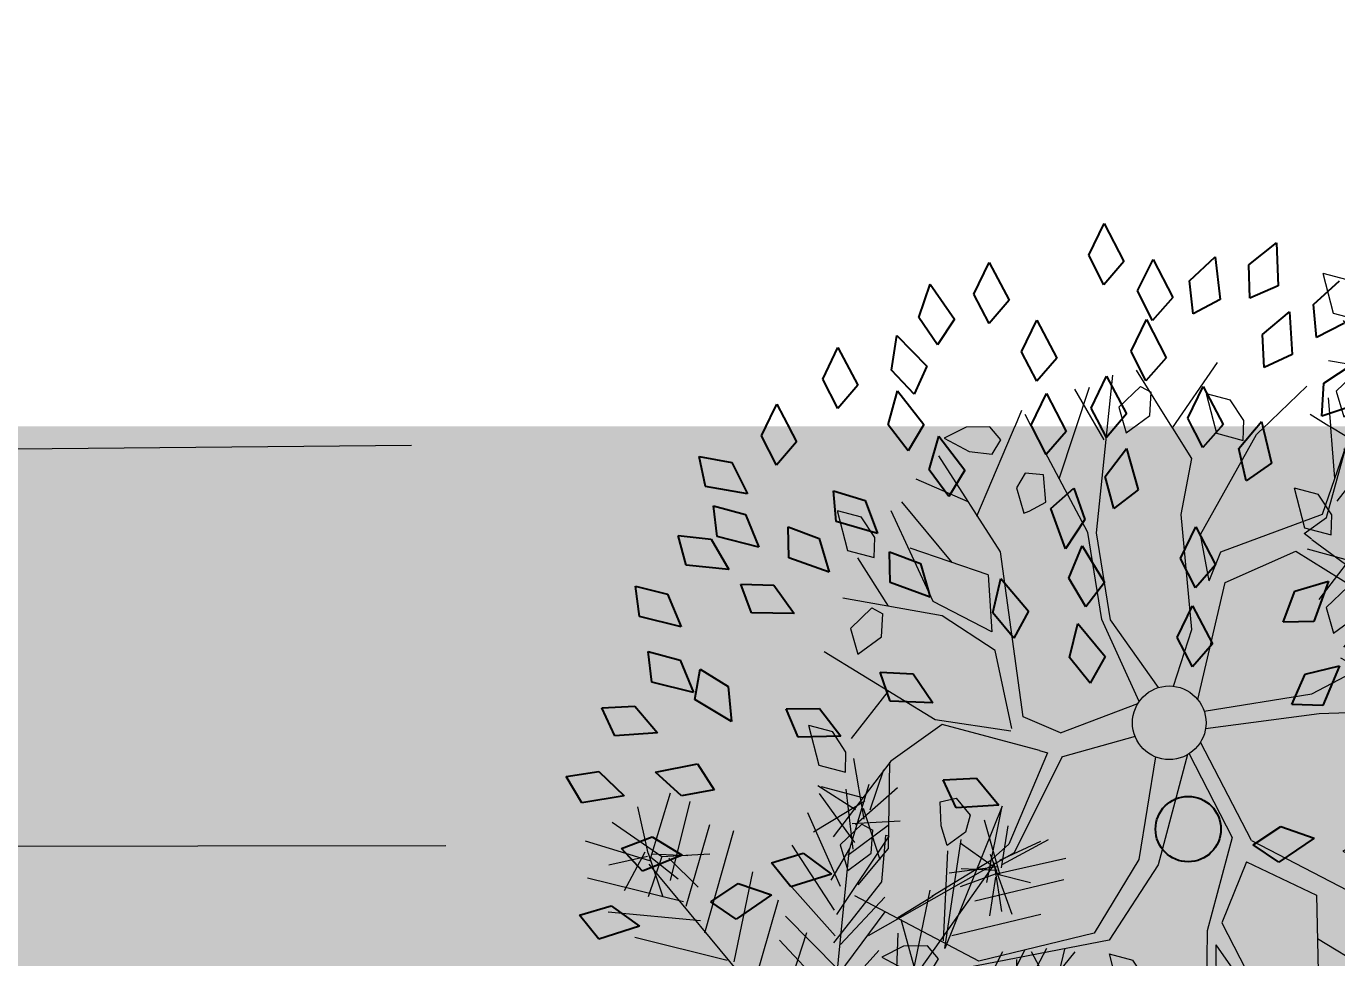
# Model space of a CAD drawing. Header units: millimetres. Extents: x -176651 to 388869, y -469666 to 486614.
# Drawn here: x 247065 to 251731, y 110267 to 113583 of the extents above; entities that cross this region are included whole.
import ezdxf

# ---------------------------------------------------------------- set-up
doc = ezdxf.new("R2010")
doc.units = ezdxf.units.MM
doc.layers.add('A- FURNITURE', color=252, linetype='Continuous', lineweight=0)
doc.layers.add('L-TREEEES', color=8, linetype='Continuous', lineweight=25)
for name, color, linetype in [('ad-Road', 8, 'Continuous'), ('ad-Road Hatch', 8, 'Continuous'), ('ad-Text', 8, 'Continuous')]:
    doc.layers.add(name, color=color, linetype=linetype)
doc.styles.add('MtX_Century_Gothic', font='GOTHIC.TTF')

# ---------------------------------------------------------------- blocks, each defined once
blk = doc.blocks.new('A$C4fb60e89')
at = {"layer": 'ad-Road Hatch', "ltscale": 5, "transparency": 33554687}
h = blk.add_hatch(dxfattribs=at)
h.set_pattern_fill('AR-HBONE', color=256, scale=15)
h.set_pattern_definition([(45, (-193247.7, -428758.8), (0, 2155.2615), [4572, -1524]), (135, (-192170.1, -427681.1), (2e-13, 2155.2615), [4572, -1524])])
h.paths.add_polyline_path([(175594.5, -250241), (169177.9, -249341.1), (167473.5, -249057.1), (167473.5, -138693.9), (101313.5, -138693.9), (101313.5, -199953.9), (101307.7, -237994.6), (101040.4, -268291), (101007.7, -280967.7), (101066.4, -293683.6), (101242.5, -311127.2), (100909.9, -319343.6), (100949.1, -333937.5), (100668.7, -366959.6), (100727.3, -390982.9), (100668.7, -404585.6), (100538.2, -420418.5), (100466.5, -428758.8), (92426.2, -427265.5), (92163.5, -427209.5), (92163.5, -321453.9), (24803.5, -321453.9), (24803.5, -412960.5), (15653.5, -411028.6), (15653.5, -321452.2), (-19535.1, -321452.2), (-34427.5, -319476.7), (-65207.4, -315394.6), (-171770.1, -301268.1), (-185853.9, -298333.1), (-193247.7, -296831.5), (-193244, -292907.6), (-191913.8, -285219.4), (-191838.8, -284678.8), (-183397.4, -286393.2), (-169722.9, -289242.8), (-53141.2, -304697.5), (-18730.1, -309262.2), (15653.3, -309262.2), (15653.5, 703.4), (24803.5, 1114.6), (24803.5, -129543.9), (92163.5, -129543.9), (92163.5, 15133.3), (101313.5, 17712.8), (101313.5, -129543.9), (167473.5, -129543.9), (167473.5, 35551.6), (175738, 37855), (175848.8, 28595.3), (175835.8, 25947.4), (175777.1, 14040.5), (175855.3, 2315.8), (175659.7, -18036.1), (175731.4, -34038.6), (175718.4, -46839.2), (175672.7, -63402.4), (175816.2, -82071.9), (175542.3, -106356), (175490.2, -124640.8), (175574.9, -145018.8), (175731.4, -168892), (175796.6, -181268.8), (175796.6, -192667.4), (175744.5, -208200.3), (175829.2, -223276.8), (175887.9, -234871.1)])
h.paths.add_polyline_path([(24803.5, -309263.9), (92163.5, -309263.9), (92163.5, -138693.9), (24803.5, -138693.9)], flags=16)
at = {"layer": 'ad-Text', "linetype": 'Continuous', "insert": (58483.5, -315358.9), "char_height": 1250, "width": 56881.511, "attachment_point": 5, "style": 'MtX_Century_Gothic', "bg_fill": 3, "box_fill_scale": 1.5, "bg_fill_color": 257, "bg_fill_transparency": 0}
blk.add_mtext("\\pxqd;40' WIDE ROAD", dxfattribs=at)
blk = doc.blocks.new('etgetg')
at = {"color": 4, "transparency": 33554546}
for p, q in [((260795.9574, 1945748.6951, 129.9135), (260796.0909, 1945748.9088, 129.9135)), ((260795.8635, 1945748.8627, 129.9135), (260796.0026, 1945748.6987, 129.9135)), ((260795.9586, 1945748.7232, 129.9135), (260795.9662, 1945748.8919, 129.9135)), ((260796.0098, 1945748.6082, 129.9135), (260796.1507, 1945748.8611, 129.9135)), ((260796.7322, 1945748.6378, 129.9135), (260796.7533, 1945748.8566, 129.9135)), ((260795.9574, 1945748.6951, 129.9135), (260795.7546, 1945748.8225, 129.9135)), ((260796.039, 1945748.5055, 129.9135), (260796.197, 1945748.7632, 129.9135)), ((260796.6783, 1945748.567, 129.9135), (260796.6028, 1945748.7676, 129.9135)), ((260796.7115, 1945748.6782, 129.9135), (260796.6041, 1945748.7957, 129.9135)), ((260796.7616, 1945748.6647, 129.9135), (260796.8461, 1945748.7905, 129.9135)), ((260795.9525, 1945748.7122, 129.9135), (260795.8119, 1945748.7185, 129.9135)), ((260795.9476, 1945748.7293, 129.9135), (260795.8411, 1945748.6158, 129.9135)), ((260795.9586, 1945748.7232, 129.9135), (260795.9682, 1945748.5594, 129.9135)), ((260795.9696, 1945748.7171, 129.9135), (260796.0918, 1945748.6778, 129.9135)), ((260796.0792, 1945748.3967, 129.9135), (260796.2739, 1945748.7203, 129.9135)), ((260796.6489, 1945748.5402, 129.9135), (260796.7825, 1945748.7539, 129.9135)), ((260796.6661, 1945748.545, 129.9135), (260796.6981, 1945748.7577, 129.9135)), ((260796.6979, 1945748.6281, 129.9135), (260796.8765, 1945748.7159, 129.9135)), ((260796.0341, 1945748.5226, 129.9135), (260795.7263, 1945748.6942, 129.9135)), ((260796.0026, 1945748.6987, 129.9135), (260795.9181, 1945748.5729, 129.9135)), ((260796.1974, 1945748.1435, 129.9135), (260795.9512, 1945748.6841, 129.9135)), ((260795.9635, 1945748.7061, 129.9135), (260796.0379, 1945748.607, 129.9135)), ((260796.0026, 1945748.6987, 129.9135), (260796.17, 1945748.663, 129.9135)), ((260796.0246, 1945748.6864, 129.9135), (260796.0977, 1945748.5592, 129.9135)), ((260796.5441, 1945748.7139, 129.9135), (260796.5877, 1945748.4302, 129.9135)), ((260796.7518, 1945748.6989, 129.9135), (260796.5464, 1945748.6405, 129.9135)), ((260796.7396, 1945748.6769, 129.9135), (260796.7479, 1945748.485, 129.9135)), ((260796.687, 1945748.6342, 129.9135), (260796.8544, 1945748.5986, 129.9135)), ((260796.5448, 1945748.3533, 129.9135), (260796.4608, 1945748.6162, 129.9135)), ((260796.6428, 1945748.5292, 129.9135), (260796.8091, 1945748.595, 129.9135)), ((260796.0756, 1945748.4419, 129.9135), (260795.7653, 1945748.5572, 129.9135)), ((260796.1523, 1945748.2695, 129.9135), (260796.3006, 1945748.5614, 129.9135)), ((260796.3104, 1945747.6484, 129.9135), (260796.6551, 1945748.5512, 129.9135)), ((260796.5497, 1945748.3362, 129.9135), (260796.8017, 1945748.5558, 129.9135)), ((260796.6551, 1945748.5512, 129.9135), (260796.5608, 1945748.4596, 129.9135)), ((260796.7908, 1945748.562, 129.9135), (260796.7331, 1945748.4068, 129.9135)), ((260796.8017, 1945748.5558, 129.9135), (260796.7908, 1945748.562, 129.9135)), ((260797.2185, 1945748.5541, 129.9135), (260796.8892, 1945748.1182, 129.9135)), ((260797.0948, 1945748.3061, 129.9135), (260797.2185, 1945748.5541, 129.9135)), ((260796.5239, 1945748.2641, 129.9135), (260796.3947, 1945748.5234, 129.9135)), ((260797.1439, 1945748.5236, 129.9135), (260797.1461, 1945748.3207, 129.9135)), ((260795.8336, 1945748.4471, 129.9135), (260796.1304, 1945748.2817, 129.9135)), ((260796.1864, 1945748.1497, 129.9135), (260796.3628, 1945748.4403, 129.9135)), ((260796.8892, 1945748.1182, 129.9135), (260797.0461, 1945748.4773, 129.9135)), ((260796.9886, 1945748.4517, 129.9135), (260796.8904, 1945748.1463, 129.9135)), ((260797.1254, 1945748.3611, 129.9135), (260797.04, 1945748.4663, 129.9135)), ((260797.1584, 1945748.3427, 129.9135), (260797.2209, 1945748.4807, 129.9135)), ((260796.7331, 1945748.4068, 129.9135), (260796.5117, 1945748.2421, 129.9135)), ((260797.1328, 1945748.4002, 129.9135), (260797.1508, 1945748.174, 129.9135)), ((260797.1596, 1945748.3708, 129.9135), (260797.3185, 1945748.3975, 129.9135)), ((260797.1645, 1945748.3537, 129.9135), (260797.3467, 1945748.3962, 129.9135)), ((260796.341, 1945747.7033, 129.9135), (260797.1425, 1945748.3659, 129.9135)), ((260796.5017, 1945748.1468, 129.9135), (260796.3713, 1945748.378, 129.9135)), ((260796.5336, 1945748.2299, 129.9135), (260796.7306, 1945748.3506, 129.9135)), ((260797.1474, 1945748.3488, 129.9135), (260796.9738, 1945748.3735, 129.9135)), ((260797.1412, 1945748.3378, 129.9135), (260797.0191, 1945748.3771, 129.9135)), ((260797.1364, 1945748.355, 129.9135), (260797.1178, 1945748.1924, 129.9135)), ((260796.2425, 1945748.0176, 129.9135), (260796.4298, 1945748.3021, 129.9135)), ((260796.4479, 1945748.076, 129.9135), (260796.3284, 1945748.301, 129.9135)), ((260796.7171, 1945748.3005, 129.9135), (260796.4601, 1945748.098, 129.9135)), ((260796.7387, 1945748.0291, 129.9135), (260796.8931, 1945748.3321, 129.9135)), ((260797.1351, 1945748.3268, 129.9135), (260796.9994, 1945748.316, 129.9135)), ((260797.129, 1945748.3159, 129.9135), (260797.0726, 1945748.1888, 129.9135)), ((260797.1351, 1945748.3268, 129.9135), (260797.3881, 1945748.3155, 129.9135)), ((260797.1351, 1945748.3268, 129.9135), (260797.245, 1945748.2656, 129.9135)), ((260796.7668, 1945748.0279, 129.9135), (260796.7659, 1945748.2589, 129.9135)), ((260797.3623, 1945748.2434, 129.9135), (260797.036, 1945748.2524, 129.9135)), ((260796.7414, 1945748.2149, 129.9135), (260796.6493, 1945747.9205, 129.9135)), ((260796.4809, 1945748.0576, 129.9135), (260796.6607, 1945748.1735, 129.9135)), ((260796.9247, 1945748.156, 129.9135), (260797.251, 1945748.147, 129.9135)), ((260797.0834, 1945748.0531, 129.9135), (260796.8582, 1945747.8041, 129.9135)), ((260796.9719, 1945747.8272, 129.9135), (260797.1616, 1945748.0384, 129.9135)), ((260797.0623, 1945747.8344, 129.9135), (260797.2398, 1945748.0236, 129.9135)), ((260797.2213, 1945747.8611, 129.9135), (260797.1836, 1945748.0261, 129.9135)), ((260797.1418, 1945747.8477, 129.9135), (260797.3339, 1945747.9856, 129.9135)), ((260797.1968, 1945747.8171, 129.9135), (260797.3009, 1945748.004, 129.9135))]:
    blk.add_line(p, q, dxfattribs=at)
blk = doc.blocks.new('qerfefr')
at = {"layer": 'L-TREEEES', "color": 104, "ltscale": 1.622888}
for p, q in [((260796.173, 1945721.748, 129.9135), (260796.2552, 1945721.8425, 129.9135)), ((260796.2552, 1945721.8425, 129.9135), (260796.2882, 1945721.6936, 129.9135)), ((260795.9619, 1945721.7193, 129.9135), (260796.0317, 1945721.8232, 129.9135)), ((260796.0317, 1945721.8232, 129.9135), (260796.0829, 1945721.6797, 129.9135)), ((260796.1974, 1945721.6326, 129.9135), (260796.173, 1945721.748, 129.9135)), ((260796.0005, 1945721.6079, 129.9135), (260795.9619, 1945721.7193, 129.9135)), ((260795.8696, 1945721.6771, 129.9135), (260795.9439, 1945721.544, 129.9135)), ((260796.0829, 1945721.6797, 129.9135), (260796.0005, 1945721.6079, 129.9135)), ((260796.2882, 1945721.6936, 129.9135), (260796.1974, 1945721.6326, 129.9135)), ((260796.283, 1945721.5053, 129.9135), (260796.3651, 1945721.5997, 129.9135)), ((260796.3651, 1945721.5997, 129.9135), (260796.3981, 1945721.4509, 129.9135)), ((260795.9439, 1945721.544, 129.9135), (260795.8745, 1945721.4596, 129.9135)), ((260796.3074, 1945721.3899, 129.9135), (260796.283, 1945721.5053, 129.9135)), ((260796.3981, 1945721.4509, 129.9135), (260796.3074, 1945721.3899, 129.9135)), ((260796.247, 1945721.2442, 129.9135), (260796.3291, 1945721.3386, 129.9135)), ((260796.3291, 1945721.3386, 129.9135), (260796.3621, 1945721.1898, 129.9135)), ((260795.8549, 1945721.1858, 129.9135), (260795.92, 1945721.2927, 129.9135)), ((260795.92, 1945721.2927, 129.9135), (260795.9775, 1945721.1515, 129.9135)), ((260796.2713, 1945721.1288, 129.9135), (260796.247, 1945721.2442, 129.9135)), ((260795.8983, 1945721.0762, 129.9135), (260795.8549, 1945721.1858, 129.9135)), ((260796.3621, 1945721.1898, 129.9135), (260796.2713, 1945721.1288, 129.9135)), ((260795.9775, 1945721.1515, 129.9135), (260795.8983, 1945721.0762, 129.9135)), ((260796.237, 1945720.9394, 129.9135), (260796.3352, 1945720.9876, 129.9135)), ((260796.3352, 1945720.9876, 129.9135), (260796.3437, 1945720.87, 129.9135)), ((260796.2496, 1945720.7875, 129.9135), (260796.237, 1945720.9394, 129.9135)), ((260796.3437, 1945720.87, 129.9135), (260796.2496, 1945720.7875, 129.9135)), ((260796.2337, 1945720.6828, 129.9135), (260796.3099, 1945720.7822, 129.9135)), ((260796.3099, 1945720.7822, 129.9135), (260796.352, 1945720.6356, 129.9135)), ((260795.9404, 1945720.6355, 129.9135), (260796.0003, 1945720.7454, 129.9135)), ((260796.0003, 1945720.7454, 129.9135), (260796.0646, 1945720.6072, 129.9135)), ((260796.2651, 1945720.5692, 129.9135), (260796.2337, 1945720.6828, 129.9135)), ((260795.9891, 1945720.5281, 129.9135), (260795.9404, 1945720.6355, 129.9135)), ((260796.352, 1945720.6356, 129.9135), (260796.2651, 1945720.5692, 129.9135)), ((260796.0646, 1945720.6072, 129.9135), (260795.9891, 1945720.5281, 129.9135)), ((260795.6142, 1945720.1073, 129.9135), (260795.7294, 1945720.0823, 129.9135)), ((260795.6327, 1945719.9995, 129.9135), (260795.6142, 1945720.1073, 129.9135)), ((260795.7294, 1945720.0823, 129.9135), (260795.782, 1945719.9687, 129.9135)), ((260795.782, 1945719.9687, 129.9135), (260795.6327, 1945719.9995, 129.9135))]:
    blk.add_line(p, q, dxfattribs=at)
at = {"layer": 'L-TREEEES', "color": 96, "ltscale": 1.622888}
for p, q in [((260796.6039, 1945721.7741, 129.9135), (260796.686, 1945721.8685, 129.9135)), ((260796.686, 1945721.8685, 129.9135), (260796.719, 1945721.7197, 129.9135)), ((260796.6282, 1945721.6587, 129.9135), (260796.6039, 1945721.7741, 129.9135)), ((260796.719, 1945721.7197, 129.9135), (260796.6282, 1945721.6587, 129.9135)), ((260796.7383, 1945721.6058, 129.9135), (260796.821, 1945721.6998, 129.9135)), ((260796.821, 1945721.6998, 129.9135), (260796.8531, 1945721.5507, 129.9135)), ((260796.9265, 1945721.5914, 129.9135), (260797.0369, 1945721.6503, 129.9135)), ((260797.0369, 1945721.6503, 129.9135), (260797.0146, 1945721.4995, 129.9135)), ((260796.762, 1945721.4903, 129.9135), (260796.7383, 1945721.6058, 129.9135)), ((260797.1451, 1945721.5912, 129.9135), (260797.2599, 1945721.6411, 129.9135)), ((260797.2599, 1945721.6411, 129.9135), (260797.2257, 1945721.4926, 129.9135)), ((260796.9081, 1945721.4749, 129.9135), (260796.9265, 1945721.5914, 129.9135)), ((260797.1175, 1945721.4766, 129.9135), (260797.1451, 1945721.5912, 129.9135)), ((260796.8531, 1945721.5507, 129.9135), (260796.762, 1945721.4903, 129.9135)), ((260796.6597, 1945721.4054, 129.9135), (260796.7427, 1945721.4991, 129.9135)), ((260796.7427, 1945721.4991, 129.9135), (260796.7743, 1945721.3499, 129.9135)), ((260797.0146, 1945721.4995, 129.9135), (260796.9081, 1945721.4749, 129.9135)), ((260797.2257, 1945721.4926, 129.9135), (260797.1175, 1945721.4766, 129.9135)), ((260797.3303, 1945721.395, 129.9135), (260797.4418, 1945721.452, 129.9135)), ((260796.683, 1945721.2898, 129.9135), (260796.6597, 1945721.4054, 129.9135)), ((260797.1269, 1945721.3401, 129.9135), (260797.2404, 1945721.3928, 129.9135)), ((260797.2404, 1945721.3928, 129.9135), (260797.2098, 1945721.2435, 129.9135)), ((260797.3099, 1945721.2789, 129.9135), (260797.3303, 1945721.395, 129.9135)), ((260796.4699, 1945721.2469, 129.9135), (260796.5513, 1945721.3421, 129.9135)), ((260796.5513, 1945721.3421, 129.9135), (260796.5855, 1945721.1935, 129.9135)), ((260796.7743, 1945721.3499, 129.9135), (260796.683, 1945721.2898, 129.9135)), ((260797.102, 1945721.2248, 129.9135), (260797.1269, 1945721.3401, 129.9135)), ((260797.4168, 1945721.3016, 129.9135), (260797.3099, 1945721.2789, 129.9135)), ((260796.4952, 1945721.1318, 129.9135), (260796.4699, 1945721.2469, 129.9135)), ((260797.2098, 1945721.2435, 129.9135), (260797.102, 1945721.2248, 129.9135)), ((260796.5855, 1945721.1935, 129.9135), (260796.4952, 1945721.1318, 129.9135)), ((260796.7925, 1945721.122, 129.9135), (260796.8746, 1945721.2164, 129.9135)), ((260796.8746, 1945721.2164, 129.9135), (260796.9076, 1945721.0676, 129.9135)), ((260797.2922, 1945721.1152, 129.9135), (260797.4111, 1945721.1543, 129.9135)), ((260796.8168, 1945721.0066, 129.9135), (260796.7925, 1945721.122, 129.9135)), ((260797.254, 1945721.0037, 129.9135), (260797.2922, 1945721.1152, 129.9135)), ((260796.4536, 1945720.9991, 129.9135), (260796.5536, 1945721.0745, 129.9135)), ((260796.5536, 1945721.0745, 129.9135), (260796.5549, 1945720.922, 129.9135)), ((260796.9076, 1945721.0676, 129.9135), (260796.8168, 1945721.0066, 129.9135)), ((260796.4535, 1945720.8812, 129.9135), (260796.4536, 1945720.9991, 129.9135)), ((260796.9394, 1945720.9703, 129.9135), (260797.0424, 1945721.0414, 129.9135)), ((260797.0424, 1945721.0414, 129.9135), (260797.0374, 1945720.8891, 129.9135)), ((260797.3632, 1945721.0095, 129.9135), (260797.254, 1945721.0037, 129.9135)), ((260796.9343, 1945720.8526, 129.9135), (260796.9394, 1945720.9703, 129.9135)), ((260796.5549, 1945720.922, 129.9135), (260796.4535, 1945720.8812, 129.9135)), ((260797.0374, 1945720.8891, 129.9135), (260796.9343, 1945720.8526, 129.9135)), ((260796.6357, 1945720.6468, 129.9135), (260796.7178, 1945720.7413, 129.9135)), ((260796.7178, 1945720.7413, 129.9135), (260796.7508, 1945720.5924, 129.9135)), ((260796.66, 1945720.5314, 129.9135), (260796.6357, 1945720.6468, 129.9135)), ((260796.7508, 1945720.5924, 129.9135), (260796.66, 1945720.5314, 129.9135)), ((260796.1618, 1945720.4102, 129.9135), (260796.2229, 1945720.5195, 129.9135)), ((260796.2229, 1945720.5195, 129.9135), (260796.2855, 1945720.3805, 129.9135)), ((260796.5513, 1945720.3786, 129.9135), (260796.6334, 1945720.4731, 129.9135)), ((260796.6334, 1945720.4731, 129.9135), (260796.6664, 1945720.3242, 129.9135)), ((260796.2091, 1945720.3023, 129.9135), (260796.1618, 1945720.4102, 129.9135)), ((260796.9297, 1945720.3323, 129.9135), (260796.9986, 1945720.4279, 129.9135)), ((260796.9986, 1945720.4279, 129.9135), (260797.1238, 1945720.4308, 129.9135)), ((260797.1238, 1945720.4308, 129.9135), (260797.0359, 1945720.3062, 129.9135)), ((260796.2855, 1945720.3805, 129.9135), (260796.2091, 1945720.3023, 129.9135)), ((260796.5756, 1945720.2633, 129.9135), (260796.5513, 1945720.3786, 129.9135)), ((260796.6664, 1945720.3242, 129.9135), (260796.5756, 1945720.2633, 129.9135)), ((260797.0359, 1945720.3062, 129.9135), (260796.9297, 1945720.3323, 129.9135)), ((260796.8828, 1945720.0409, 129.9135), (260796.9567, 1945720.1328, 129.9135)), ((260796.9567, 1945720.1328, 129.9135), (260797.0818, 1945720.1291, 129.9135)), ((260797.0818, 1945720.1291, 129.9135), (260796.9875, 1945720.0093, 129.9135)), ((260796.9875, 1945720.0093, 129.9135), (260796.8828, 1945720.0409, 129.9135)), ((260796.6189, 1945719.5951, 129.9135), (260796.7307, 1945719.6325, 129.9135)), ((260796.7307, 1945719.6325, 129.9135), (260796.834, 1945719.5618, 129.9135)), ((260796.6899, 1945719.5119, 129.9135), (260796.6189, 1945719.5951, 129.9135)), ((260796.834, 1945719.5618, 129.9135), (260796.6899, 1945719.5119, 129.9135))]:
    blk.add_line(p, q, dxfattribs=at)
at = {"layer": 'L-TREEEES', "color": 70, "ltscale": 1.622888}
for p, q in [((260795.574, 1945721.5973, 129.9135), (260795.6561, 1945721.6918, 129.9135)), ((260795.6561, 1945721.6918, 129.9135), (260795.6891, 1945721.543, 129.9135)), ((260795.8181, 1945721.5631, 129.9135), (260795.8696, 1945721.6771, 129.9135)), ((260795.5984, 1945721.482, 129.9135), (260795.574, 1945721.5973, 129.9135)), ((260795.8745, 1945721.4596, 129.9135), (260795.8181, 1945721.5631, 129.9135)), ((260795.3106, 1945721.4596, 129.9135), (260795.3928, 1945721.5541, 129.9135)), ((260795.3928, 1945721.5541, 129.9135), (260795.4258, 1945721.4053, 129.9135)), ((260795.6891, 1945721.543, 129.9135), (260795.5984, 1945721.482, 129.9135)), ((260795.7562, 1945721.3792, 129.9135), (260795.8197, 1945721.487, 129.9135)), ((260795.8197, 1945721.487, 129.9135), (260795.8793, 1945721.3467, 129.9135)), ((260795.0707, 1945721.3371, 129.9135), (260795.0775, 1945721.4463, 129.9135)), ((260795.0775, 1945721.4463, 129.9135), (260795.1839, 1945721.3954, 129.9135)), ((260795.335, 1945721.3443, 129.9135), (260795.3106, 1945721.4596, 129.9135)), ((260795.1839, 1945721.3954, 129.9135), (260795.2089, 1945721.2728, 129.9135)), ((260795.4258, 1945721.4053, 129.9135), (260795.335, 1945721.3443, 129.9135)), ((260795.8011, 1945721.2702, 129.9135), (260795.7562, 1945721.3792, 129.9135)), ((260795.2089, 1945721.2728, 129.9135), (260795.0707, 1945721.3371, 129.9135)), ((260795.8793, 1945721.3467, 129.9135), (260795.8011, 1945721.2702, 129.9135)), ((260795.0648, 1945721.1553, 129.9135), (260795.0805, 1945721.2635, 129.9135)), ((260795.0805, 1945721.2635, 129.9135), (260795.1824, 1945721.2041, 129.9135)), ((260794.9312, 1945721.1946, 129.9135), (260795.0408, 1945721.1511, 129.9135)), ((260794.9318, 1945721.0853, 129.9135), (260794.9312, 1945721.1946, 129.9135)), ((260795.1824, 1945721.2041, 129.9135), (260795.1974, 1945721.0799, 129.9135)), ((260795.4876, 1945721.0949, 129.9135), (260795.5066, 1945721.2026, 129.9135)), ((260795.5066, 1945721.2026, 129.9135), (260795.6067, 1945721.1401, 129.9135)), ((260795.0408, 1945721.1511, 129.9135), (260795.074, 1945721.0304, 129.9135)), ((260795.1974, 1945721.0799, 129.9135), (260795.0648, 1945721.1553, 129.9135)), ((260795.6067, 1945721.1401, 129.9135), (260795.6178, 1945721.0155, 129.9135)), ((260795.2909, 1945721.0152, 129.9135), (260795.317, 1945721.1214, 129.9135)), ((260795.317, 1945721.1214, 129.9135), (260795.4127, 1945721.0524, 129.9135)), ((260795.6178, 1945721.0155, 129.9135), (260795.4876, 1945721.0949, 129.9135)), ((260794.7232, 1945720.952, 129.9135), (260794.7374, 1945721.0604, 129.9135)), ((260794.7374, 1945721.0604, 129.9135), (260794.8401, 1945721.0025, 129.9135)), ((260795.074, 1945721.0304, 129.9135), (260794.9318, 1945721.0853, 129.9135)), ((260795.4127, 1945721.0524, 129.9135), (260795.4155, 1945720.9273, 129.9135)), ((260794.8401, 1945721.0025, 129.9135), (260794.8568, 1945720.8785, 129.9135)), ((260795.4155, 1945720.9273, 129.9135), (260795.2909, 1945721.0152, 129.9135)), ((260794.8568, 1945720.8785, 129.9135), (260794.7232, 1945720.952, 129.9135)), ((260795.1008, 1945720.9691, 129.9135), (260795.2137, 1945720.9352, 129.9135)), ((260795.1108, 1945720.8602, 129.9135), (260795.1008, 1945720.9691, 129.9135)), ((260795.2137, 1945720.9352, 129.9135), (260795.2573, 1945720.8179, 129.9135)), ((260795.6161, 1945720.8356, 129.9135), (260795.6427, 1945720.9416, 129.9135)), ((260795.6427, 1945720.9416, 129.9135), (260795.738, 1945720.8722, 129.9135)), ((260795.2573, 1945720.8179, 129.9135), (260795.1108, 1945720.8602, 129.9135)), ((260795.738, 1945720.8722, 129.9135), (260795.7402, 1945720.7471, 129.9135)), ((260794.7042, 1945720.7159, 129.9135), (260794.7195, 1945720.8242, 129.9135)), ((260794.7195, 1945720.8242, 129.9135), (260794.8216, 1945720.7652, 129.9135)), ((260795.7402, 1945720.7471, 129.9135), (260795.6161, 1945720.8356, 129.9135)), ((260794.8216, 1945720.7652, 129.9135), (260794.837, 1945720.641, 129.9135)), ((260794.837, 1945720.641, 129.9135), (260794.7042, 1945720.7159, 129.9135)), ((260794.5077, 1945720.6737, 129.9135), (260794.6231, 1945720.6493, 129.9135)), ((260794.5268, 1945720.5661, 129.9135), (260794.5077, 1945720.6737, 129.9135)), ((260794.8356, 1945720.6163, 129.9135), (260794.8821, 1945720.7153, 129.9135)), ((260794.8821, 1945720.7153, 129.9135), (260794.9623, 1945720.6289, 129.9135)), ((260794.6231, 1945720.6493, 129.9135), (260794.6763, 1945720.536, 129.9135)), ((260794.9623, 1945720.6289, 129.9135), (260794.9405, 1945720.5056, 129.9135)), ((260794.9405, 1945720.5056, 129.9135), (260794.8356, 1945720.6163, 129.9135)), ((260794.6763, 1945720.536, 129.9135), (260794.5268, 1945720.5661, 129.9135)), ((260795.4976, 1945720.5368, 129.9135), (260795.6097, 1945720.5002, 129.9135)), ((260795.5051, 1945720.4277, 129.9135), (260795.4976, 1945720.5368, 129.9135)), ((260795.1411, 1945720.4984, 129.9135), (260795.2552, 1945720.4686, 129.9135)), ((260795.1551, 1945720.3899, 129.9135), (260795.1411, 1945720.4984, 129.9135)), ((260795.6097, 1945720.5002, 129.9135), (260795.6505, 1945720.3819, 129.9135)), ((260794.3215, 1945720.4709, 129.9135), (260794.4387, 1945720.4581, 129.9135)), ((260794.3512, 1945720.3656, 129.9135), (260794.3215, 1945720.4709, 129.9135)), ((260794.4387, 1945720.4581, 129.9135), (260794.5029, 1945720.3507, 129.9135)), ((260795.2552, 1945720.4686, 129.9135), (260795.303, 1945720.3529, 129.9135)), ((260794.6996, 1945720.2971, 129.9135), (260794.6325, 1945720.4028, 129.9135)), ((260794.6325, 1945720.4028, 129.9135), (260794.7846, 1945720.3918, 129.9135)), ((260794.7846, 1945720.3918, 129.9135), (260794.8171, 1945720.2874, 129.9135)), ((260795.303, 1945720.3529, 129.9135), (260795.1551, 1945720.3899, 129.9135)), ((260795.6505, 1945720.3819, 129.9135), (260795.5051, 1945720.4277, 129.9135)), ((260794.5029, 1945720.3507, 129.9135), (260794.3512, 1945720.3656, 129.9135)), ((260794.8171, 1945720.2874, 129.9135), (260794.6996, 1945720.2971, 129.9135)), ((260794.4439, 1945720.1719, 129.9135), (260794.5612, 1945720.184, 129.9135)), ((260794.495, 1945720.0752, 129.9135), (260794.4439, 1945720.1719, 129.9135)), ((260794.5612, 1945720.184, 129.9135), (260794.6465, 1945720.0923, 129.9135)), ((260794.6465, 1945720.0923, 129.9135), (260794.495, 1945720.0752, 129.9135)), ((260794.2375, 1945719.9821, 129.9135), (260794.3553, 1945719.9857, 129.9135)), ((260794.2815, 1945719.882, 129.9135), (260794.2375, 1945719.9821, 129.9135)), ((260794.3553, 1945719.9857, 129.9135), (260794.4338, 1945719.8882, 129.9135)), ((260794.9469, 1945719.9833, 129.9135), (260795.0647, 1945719.986, 129.9135)), ((260794.9901, 1945719.8829, 129.9135), (260794.9469, 1945719.9833, 129.9135)), ((260795.0647, 1945719.986, 129.9135), (260795.1425, 1945719.888, 129.9135)), ((260794.7015, 1945719.9057, 129.9135), (260794.8131, 1945719.9436, 129.9135)), ((260794.8131, 1945719.9436, 129.9135), (260794.9167, 1945719.8732, 129.9135)), ((260794.4338, 1945719.8882, 129.9135), (260794.2815, 1945719.882, 129.9135)), ((260794.7728, 1945719.8228, 129.9135), (260794.7015, 1945719.9057, 129.9135)), ((260795.1425, 1945719.888, 129.9135), (260794.9901, 1945719.8829, 129.9135)), ((260794.9167, 1945719.8732, 129.9135), (260794.7728, 1945719.8228, 129.9135))]:
    blk.add_line(p, q, dxfattribs=at)
at = {"layer": 'L-TREEEES', "color": 96, "ltscale": 1.622888}
blk.add_circle((260796.4099, 1945719.7098, 129.9135), 0.1164, dxfattribs=at)
blk = doc.blocks.new('ERFWEF')
at = {"color": 219, "linetype": 'Continuous', "true_color": 0x642165}
for p, q in [((260796.0902, 1945739.3816), (260796.2935, 1945739.9083)), ((260796.2036, 1945739.6946), (260796.1494, 1945739.8953)), ((260796.4871, 1945739.5478), (260796.3792, 1945739.9032)), ((260795.7407, 1945739.8671), (260795.655, 1945739.8499)), ((260795.655, 1945739.8499), (260795.7283, 1945739.7805)), ((260795.6951, 1945739.5511), (260795.948, 1945739.8726)), ((260795.8231, 1945739.846), (260795.7407, 1945739.8671)), ((260796.0611, 1945739.3905), (260795.9552, 1945739.8549)), ((260796.0128, 1945739.6023), (260796.2025, 1945739.8886)), ((260796.4497, 1945739.671), (260796.6651, 1945739.8543)), ((260795.8481, 1945739.7913), (260795.8231, 1945739.846)), ((260796.3777, 1945739.8439), (260796.2841, 1945739.7927)), ((260796.3777, 1945739.8439), (260796.4098, 1945739.8135)), ((260796.3832, 1945739.7352), (260796.4098, 1945739.8135)), ((260795.7432, 1945739.406), (260795.6208, 1945739.7933)), ((260795.7283, 1945739.7805), (260795.8048, 1945739.7494)), ((260795.8048, 1945739.7494), (260795.8481, 1945739.7913)), ((260796.2841, 1945739.7927), (260796.2859, 1945739.6979)), ((260796.5972, 1945739.7583), (260796.5955, 1945739.6119)), ((260796.5972, 1945739.7583), (260796.6737, 1945739.7139)), ((260795.6783, 1945739.6076), (260795.5204, 1945739.7345)), ((260796.2859, 1945739.6979), (260796.3832, 1945739.7352)), ((260796.7012, 1945739.6309), (260796.6737, 1945739.7139)), ((260795.22, 1945739.7005), (260795.2183, 1945739.5541)), ((260795.22, 1945739.7005), (260795.2964, 1945739.6561)), ((260795.5669, 1945739.4141), (260795.4499, 1945739.67)), ((260796.7315, 1945739.5699), (260796.9496, 1945739.6891)), ((260795.324, 1945739.5731), (260795.2964, 1945739.6561)), ((260795.4655, 1945739.298), (260795.4049, 1945739.6493)), ((260795.9006, 1945739.6536), (260795.8574, 1945739.6118)), ((260795.963, 1945739.6308), (260795.9006, 1945739.6536)), ((260795.9448, 1945739.5342), (260795.963, 1945739.6308)), ((260796.6804, 1945739.5626), (260796.7012, 1945739.6309)), ((260796.9603, 1945739.3465), (260797.0136, 1945739.6285)), ((260795.3032, 1945739.5048), (260795.324, 1945739.5731)), ((260795.8574, 1945739.6118), (260795.8591, 1945739.517)), ((260796.4466, 1945739.2786), (260796.7315, 1945739.5699)), ((260796.5955, 1945739.6119), (260796.6804, 1945739.5626)), ((260795.2183, 1945739.5541), (260795.3032, 1945739.5048)), ((260795.8791, 1945739.5188), (260795.9448, 1945739.5342)), ((260796.3978, 1945739.3655), (260796.4871, 1945739.5478)), ((260796.8844, 1945739.2352), (260797.1075, 1945739.5623)), ((260795.3068, 1945739.3243), (260795.2464, 1945739.5189)), ((260795.6787, 1945739.3387), (260795.4355, 1945739.5027)), ((260795.8591, 1945739.517), (260795.8791, 1945739.5188)), ((260796.8953, 1945739.2203), (260797.0223, 1945739.4345)), ((260797.0188, 1945739.4381), (260797.1934, 1945739.4539)), ((260795.4822, 1945739.2414), (260795.1578, 1945739.3947)), ((260795.6665, 1945738.8183), (260795.7432, 1945739.406)), ((260796.0283, 1945739.0791), (260796.0611, 1945739.3905)), ((260795.6787, 1945739.3387), (260795.6379, 1945739.1393)), ((260796.0574, 1945739.0703), (260796.0902, 1945739.3816)), ((260796.3282, 1945738.9609), (260796.3978, 1945739.3655)), ((260797.0942, 1945739.3625), (260797.0085, 1945739.3453)), ((260797.0085, 1945739.3453), (260797.0817, 1945739.2759)), ((260797.1766, 1945739.3415), (260797.0942, 1945739.3625)), ((260797.2016, 1945739.2868), (260797.1766, 1945739.3415)), ((260795.2488, 1945739.3337), (260795.1552, 1945739.2825)), ((260795.2488, 1945739.3337), (260795.2809, 1945739.3034)), ((260795.2543, 1945739.225), (260795.2809, 1945739.3034)), ((260795.6379, 1945739.1393), (260795.4655, 1945739.298)), ((260795.1552, 1945739.2825), (260795.157, 1945739.1877)), ((260796.4321, 1945739.1114), (260796.4466, 1945739.2786)), ((260796.9446, 1945739.0072), (260797.3863, 1945739.2465)), ((260797.0817, 1945739.2759), (260797.1583, 1945739.2449)), ((260797.1583, 1945739.2449), (260797.2016, 1945739.2868)), ((260795.361, 1945738.8903), (260795.0437, 1945739.2268)), ((260795.157, 1945739.1877), (260795.2543, 1945739.225)), ((260795.6322, 1945739.0724), (260795.4822, 1945739.2414)), ((260796.4321, 1945739.1114), (260796.5004, 1945739.2005)), ((260796.5004, 1945739.2005), (260796.8844, 1945739.2352)), ((260796.8032, 1945739.1853), (260796.8953, 1945739.2203)), ((260796.8225, 1945739.159), (260796.8032, 1945739.1853)), ((260796.8238, 1945739.1577), (260796.9446, 1945739.0072)), ((260796.4867, 1945739.0914), (260796.7587, 1945739.1325)), ((260796.7587, 1945739.1325), (260796.9297, 1945738.9489)), ((260797.3469, 1945739.1337), (260797.2533, 1945739.0825)), ((260797.3469, 1945739.1337), (260797.3789, 1945739.1034)), ((260797.3524, 1945739.025), (260797.3789, 1945739.1034)), ((260795.6164, 1945738.7888), (260795.6322, 1945739.0724)), ((260796.0797, 1945738.7625), (260796.0283, 1945739.0791)), ((260796.1586, 1945738.7924), (260796.0574, 1945739.0703)), ((260796.2827, 1945738.7145), (260796.4867, 1945739.0914)), ((260797.2533, 1945739.0825), (260797.255, 1945738.9877)), ((260795.2265, 1945739.033), (260795.0548, 1945738.9041)), ((260797.255, 1945738.9877), (260797.3524, 1945739.025)), ((260794.9209, 1945738.9898), (260794.9192, 1945738.8435)), ((260794.9209, 1945738.9898), (260794.9973, 1945738.9455)), ((260797.2324, 1945738.7521), (260797.4693, 1945738.9892)), ((260795.0249, 1945738.8625), (260794.9973, 1945738.9455)), ((260796.2116, 1945738.7831), (260796.3282, 1945738.9609)), ((260796.9297, 1945738.9489), (260797.1261, 1945738.9286)), ((260797.1261, 1945738.9286), (260797.4473, 1945738.8627)), ((260795.6113, 1945738.7801), (260795.361, 1945738.8903)), ((260794.9192, 1945738.8435), (260795.0041, 1945738.7942)), ((260795.0041, 1945738.7942), (260795.0249, 1945738.8625)), ((260795.3807, 1945738.8671), (260795.1705, 1945738.7901)), ((260795.6907, 1945738.6871), (260795.3807, 1945738.8671)), ((260797.5999, 1945738.8666), (260796.8245, 1945738.5908)), ((260797.2324, 1945738.7521), (260797.4949, 1945738.8338)), ((260795.1705, 1945738.7901), (260794.9016, 1945738.5833)), ((260795.1648, 1945738.788), (260795.0798, 1945738.4915)), ((260795.78, 1945738.7289), (260795.6665, 1945738.8183)), ((260795.0404, 1945738.69), (260794.9087, 1945738.7665)), ((260795.78, 1945738.7289), (260796.0735, 1945738.7571)), ((260796.6805, 1945738.6276), (260797.2324, 1945738.7521)), ((260795.691, 1945738.6876), (260795.7173, 1945738.6723)), ((260795.7173, 1945738.6723), (260795.4985, 1945738.3941)), ((260795.7634, 1945738.6456), (260795.5094, 1945738.3597)), ((260795.7631, 1945738.6451), (260795.7641, 1945738.6445)), ((260796.0329, 1945738.6464), (260795.7641, 1945738.6445)), ((260796.2937, 1945738.669), (260796.6805, 1945738.6276)), ((260797.3715, 1945738.5074), (260797.5052, 1945738.6522)), ((260795.0121, 1945738.6002), (260794.9185, 1945738.5491)), ((260795.0121, 1945738.6002), (260795.0442, 1945738.5699)), ((260795.2836, 1945738.5208), (260795.3023, 1945738.6038)), ((260795.3023, 1945738.6038), (260795.36, 1945738.6016)), ((260795.36, 1945738.6016), (260795.3925, 1945738.5306)), ((260796.2823, 1945738.6075), (260796.6871, 1945738.5535)), ((260796.8245, 1945738.5908), (260796.9199, 1945738.4417)), ((260794.9185, 1945738.5491), (260794.9203, 1945738.4543)), ((260795.0176, 1945738.4915), (260795.0442, 1945738.5699)), ((260796.0838, 1945738.5571), (260795.9309, 1945738.2198)), ((260796.3361, 1945738.1803), (260796.2522, 1945738.5656)), ((260796.6871, 1945738.5535), (260796.7889, 1945738.5295)), ((260795.2849, 1945738.4469), (260795.2836, 1945738.5208)), ((260795.3925, 1945738.5306), (260795.3607, 1945738.4759)), ((260796.1966, 1945738.5349), (260795.9928, 1945738.1838)), ((260796.2026, 1945738.5367), (260796.272, 1945738.209)), ((260796.7889, 1945738.5295), (260797.0466, 1945738.2042)), ((260796.9199, 1945738.4417), (260797.3715, 1945738.5074)), ((260797.3715, 1945738.5074), (260797.469, 1945738.3336)), ((260797.5, 1945738.4971), (260797.4143, 1945738.4799)), ((260797.5824, 1945738.4761), (260797.5, 1945738.4971)), ((260794.9203, 1945738.4543), (260795.0176, 1945738.4915)), ((260795.0798, 1945738.4915), (260794.9417, 1945738.396)), ((260795.3607, 1945738.4759), (260795.2849, 1945738.4469)), ((260796.9468, 1945738.4027), (260797.2844, 1945738.4947)), ((260797.4143, 1945738.4799), (260797.4876, 1945738.4105)), ((260797.6074, 1945738.4213), (260797.5824, 1945738.4761)), ((260796.9468, 1945738.4027), (260797.0596, 1945738.2552)), ((260797.4876, 1945738.4105), (260797.5642, 1945738.3795)), ((260797.5642, 1945738.3795), (260797.6074, 1945738.4213)), ((260795.286, 1945738.0205), (260794.9214, 1945738.361)), ((260795.5094, 1945738.3597), (260794.9293, 1945738.2102)), ((260795.4985, 1945738.3941), (260795.4178, 1945738.3537)), ((260795.4178, 1945738.3537), (260795.1849, 1945738.2863)), ((260795.1901, 1945738.2856), (260795.0484, 1945738.2454)), ((260795.9309, 1945738.2198), (260795.7093, 1945738.0089)), ((260797.0596, 1945738.2552), (260797.4277, 1945738.2054)), ((260795.9928, 1945738.1838), (260795.7536, 1945737.9714)), ((260796.272, 1945738.209), (260796.0991, 1945737.9113)), ((260796.3361, 1945738.1803), (260796.6715, 1945737.8717)), ((260797.0466, 1945738.2042), (260797.0826, 1945737.6681)), ((260795.042, 1945738.1424), (260794.9563, 1945738.1252)), ((260794.9563, 1945738.1252), (260795.0296, 1945738.0558)), ((260795.1244, 1945738.1214), (260795.042, 1945738.1424)), ((260797.2481, 1945738.161), (260797.2049, 1945738.1192)), ((260797.3105, 1945738.1382), (260797.2481, 1945738.161)), ((260797.2923, 1945738.0416), (260797.3105, 1945738.1382)), ((260795.1494, 1945738.0666), (260795.1244, 1945738.1214)), ((260796.2983, 1945738.1118), (260796.1566, 1945737.9248)), ((260796.2983, 1945738.1118), (260796.5079, 1945737.9316)), ((260796.7256, 1945738.0759), (260796.6398, 1945738.0587)), ((260796.808, 1945738.0549), (260796.7256, 1945738.0759)), ((260797.2049, 1945738.1192), (260797.2066, 1945738.0244)), ((260795.0296, 1945738.0558), (260795.1061, 1945738.0248)), ((260795.1061, 1945738.0248), (260795.1494, 1945738.0666)), ((260796.6398, 1945738.0587), (260796.7131, 1945737.9893)), ((260796.833, 1945738.0001), (260796.808, 1945738.0549)), ((260797.2266, 1945738.0262), (260797.2923, 1945738.0416)), ((260795.1987, 1945738.0126), (260795.1035, 1945737.9625)), ((260795.7536, 1945737.9714), (260795.1987, 1945738.0126)), ((260795.7093, 1945738.0089), (260795.286, 1945738.0205)), ((260795.4176, 1945737.9909), (260795.324, 1945737.6588)), ((260796.7131, 1945737.9893), (260796.7897, 1945737.9583)), ((260796.7897, 1945737.9583), (260796.833, 1945738.0001)), ((260797.2066, 1945738.0244), (260797.2266, 1945738.0262)), ((260795.2386, 1945737.8943), (260795.1554, 1945737.8488)), ((260795.281, 1945737.8696), (260795.2444, 1945737.9043)), ((260795.401, 1945737.8937), (260795.3993, 1945737.7474)), ((260795.401, 1945737.8937), (260795.4774, 1945737.8494)), ((260795.7405, 1945737.9244), (260795.7388, 1945737.778)), ((260795.7405, 1945737.9244), (260795.8169, 1945737.88)), ((260796.0991, 1945737.9113), (260796.0186, 1945737.6302)), ((260796.1566, 1945737.9248), (260796.2062, 1945737.6969)), ((260796.5079, 1945737.9316), (260796.4215, 1945737.5836)), ((260795.1554, 1945737.8488), (260795.1571, 1945737.754)), ((260795.2544, 1945737.7913), (260795.281, 1945737.8696)), ((260795.5049, 1945737.7664), (260795.4774, 1945737.8494)), ((260795.8445, 1945737.797), (260795.8169, 1945737.88)), ((260796.1159, 1945737.8547), (260795.9752, 1945737.3276)), ((260796.1159, 1945737.8547), (260796.2171, 1945737.5744)), ((260796.6715, 1945737.8717), (260797.0143, 1945737.579)), ((260795.8237, 1945737.7287), (260795.8445, 1945737.797)), ((260797.2067, 1945737.7965), (260797.121, 1945737.7793)), ((260797.2891, 1945737.7754), (260797.2067, 1945737.7965)), ((260795.1571, 1945737.754), (260795.2544, 1945737.7913)), ((260795.4842, 1945737.698), (260795.5049, 1945737.7664)), ((260795.7388, 1945737.778), (260795.8237, 1945737.7287)), ((260796.4708, 1945737.7823), (260796.7787, 1945737.4581)), ((260797.121, 1945737.7793), (260797.1943, 1945737.7099)), ((260797.3141, 1945737.7207), (260797.2891, 1945737.7754)), ((260795.3993, 1945737.7474), (260795.4842, 1945737.698)), ((260797.1943, 1945737.7099), (260797.2709, 1945737.6788)), ((260797.2709, 1945737.6788), (260797.3141, 1945737.7207)), ((260796.2062, 1945737.6969), (260796.2392, 1945737.3265)), ((260796.8032, 1945737.6556), (260796.76, 1945737.6138)), ((260796.8657, 1945737.6328), (260796.8032, 1945737.6556)), ((260796.0186, 1945737.6302), (260795.7519, 1945737.3987)), ((260796.76, 1945737.6138), (260796.7617, 1945737.519)), ((260796.8474, 1945737.5362), (260796.8657, 1945737.6328)), ((260796.3008, 1945737.5856), (260796.2991, 1945737.4392)), ((260796.3008, 1945737.5856), (260796.3772, 1945737.5412)), ((260796.4047, 1945737.4583), (260796.3772, 1945737.5412)), ((260796.7617, 1945737.519), (260796.7817, 1945737.5208)), ((260796.7817, 1945737.5208), (260796.8474, 1945737.5362)), ((260795.8909, 1945737.4736), (260795.7973, 1945737.4225)), ((260795.8909, 1945737.4736), (260795.9229, 1945737.4433)), ((260796.2238, 1945737.4994), (260796.0152, 1945737.3395)), ((260795.7973, 1945737.4225), (260795.799, 1945737.3277)), ((260795.8963, 1945737.3649), (260795.9229, 1945737.4433)), ((260796.2991, 1945737.4392), (260796.384, 1945737.3899)), ((260796.384, 1945737.3899), (260796.4047, 1945737.4583)), ((260795.799, 1945737.3277), (260795.8963, 1945737.3649))]:
    blk.add_line(p, q, dxfattribs=at)
blk.add_circle((260796.163, 1945738.6615), 0.131, dxfattribs=at)
blk = doc.blocks.new('zw$1761')
at = {"color": 3}
for points, elevation in [([(2965.18, -361.15), (1695.78, -372.9)], -696.44), ([(1683.57, -418.94), (2970.01, -417.2)], -695.14)]:
    blk.add_lwpolyline(points, dxfattribs=dict(at, elevation=elevation))
at = {"color": 6, "xscale": 39.3712485404797, "yscale": 39.3712485404797, "zscale": 39.3712485404797, "rotation": 15.20137085992779}
for name, p in [('ERFWEF', (10181614.53, -76618456.17, -689.98)), ('qerfefr', (10181344.05, -76617786.85, -5804.84)), ('ERFWEF', (10181546.42, -76618489.44, -685.26)), ('etgetg', (10181585.02, -76618887.87, -5807.28))]:
    blk.add_blockref(name, p, dxfattribs=at)

msp = doc.modelspace()

# ---------------------------------------------------------------- block references
at = {"layer": 'ad-Road', "ltscale": 5}
msp.add_blockref('A$C4fb60e89', (191838.8, 428758.8), dxfattribs=at)

# ---------------------------------------------------------------- next in the draw order: block references
at = {"layer": 'A- FURNITURE', "color": 6, "xscale": 25.39807961885639, "yscale": 25.39807961885639, "zscale": 25.39807961885639}
msp.add_blockref('zw$1761', (173126.7, 121263.1), dxfattribs=at)

doc.saveas('drawing.dxf')
